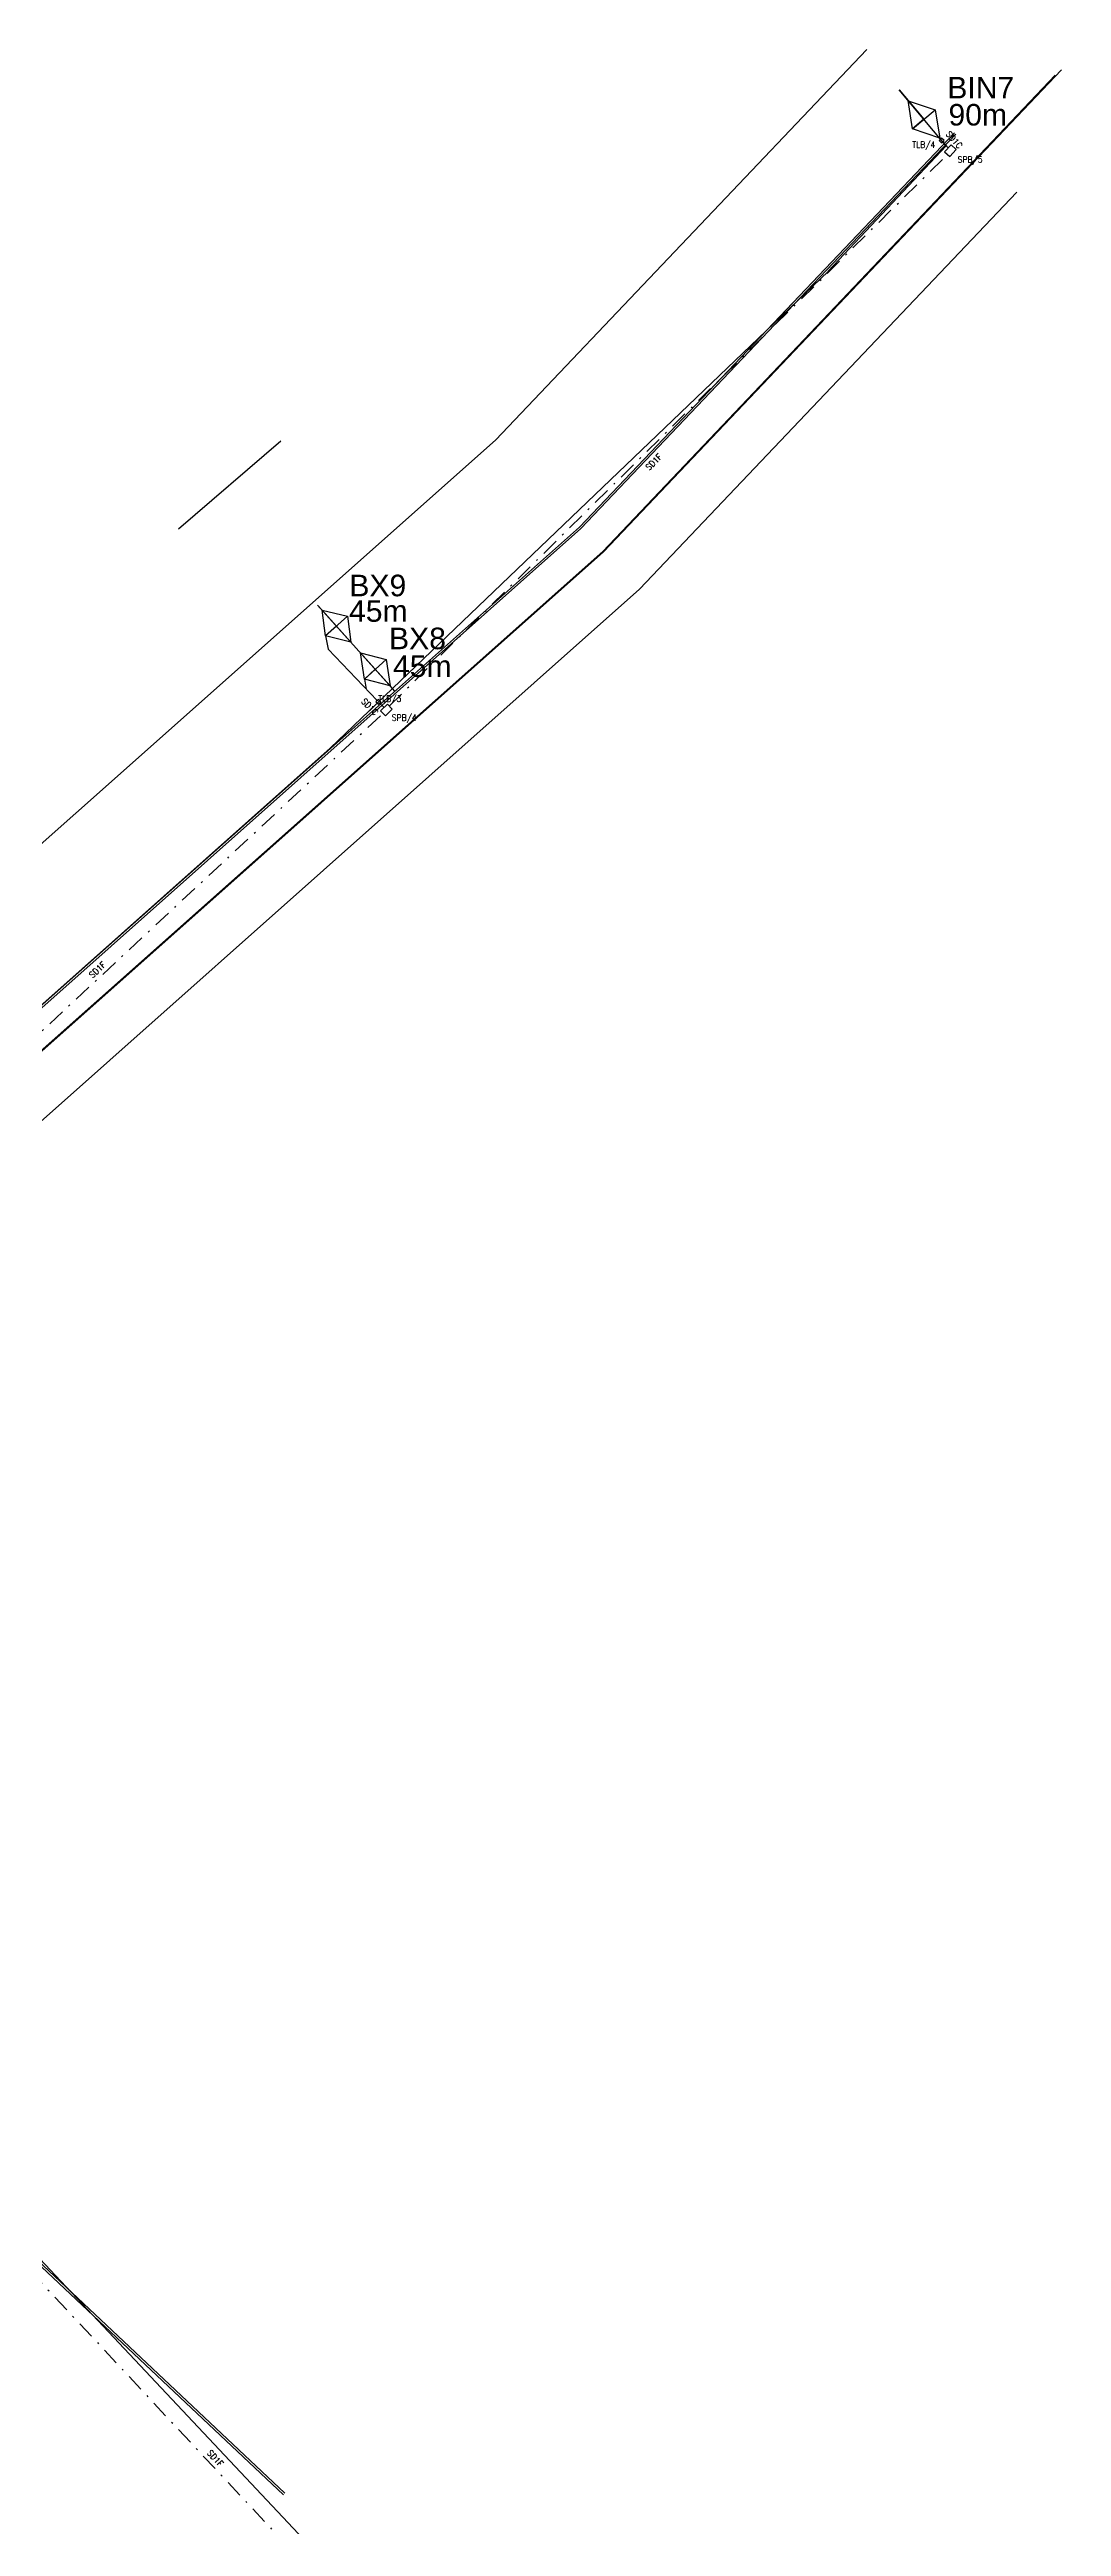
# Model space of a CAD drawing. Extents: x 437024 to 437759, y 437544 to 437864.
# Drawn here: x 437327 to 437385.7, y 437720.2 to 437863.8 of the extents above; entities that cross this region are included whole.
import ezdxf

# ---------------------------------------------------------------- set-up
doc = ezdxf.new("R2010")
doc.units = 0
doc.linetypes.add('DASHDOT1', pattern=[2, 1, -0.5, 0, -0.5])
doc.layers.get('0').update_dxf_attribs({"color": 222})
for name, color, linetype in [('00_CH-Pr_35_31_85_90-M-Dn_BUS_STOP_RdMkLinear_DF', 2, 'Continuous'), ('CH-01-M_Pr_Edging', 7, 'Continuous'), ('CH-01-M_Pr_EdgingEdge', 8, 'Continuous'), ('CH-01-M_Pr_Kerb', 2, 'Continuous'), ('CH-01-M_Pr_KerbEdge', 8, 'Continuous'), ('Construction Lines', 222, 'Continuous'), ('du-UTMCBOX', 40, 'Continuous'), ('du-UTMCDUCT-C1', 40, 'DASHDOT1'), ('du-UTMCDUCT-F1', 40, 'DASHDOT1'), ('du-UTMCTEXT', 40, 'Continuous'), ('HW-01-M_Earthworks_Tadpoles', 3, 'Continuous'), ('loops', 3, 'Continuous'), ('UTC_Proposed Loops', 3, 'Continuous')]:
    doc.layers.add(name, color=color, linetype=linetype)
doc.layers.add('Z--01-M_DesLines', color=11, linetype='Continuous', plot=False)
doc.styles.add('LCC Romans', font='romans.shx', dxfattribs={"width": 0.9})
doc.styles.get("Standard").update_dxf_attribs({"font": 'romans.shx'})

# ---------------------------------------------------------------- blocks, each defined once
blk = doc.blocks.new('SPB')
at = {"flags": 128}
blk.add_lwpolyline([(-0.275, 0.2), (-0.275, -0.2), (0.275, -0.2), (0.275, 0.2)], close=True, dxfattribs=at)
blk = doc.blocks.new('TLB')
for p, q in [((-0.1, 0.1), (-0.1, -0.1)), ((0.1, 0.1), (-0.1, 0.1)), ((0.1, -0.1), (0.1, 0.1)), ((-0.1, -0.1), (0.1, -0.1))]:
    blk.add_line(p, q)

msp = doc.modelspace()

# ---------------------------------------------------------------- linework, layer by layer
at = {"layer": '00_CH-Pr_35_31_85_90-M-Dn_BUS_STOP_RdMkLinear_DF', "flags": 128}
msp.add_lwpolyline([(437340.39, 437841.1), (437334.45, 437835.99)], dxfattribs=at)
at = {"layer": 'CH-01-M_Pr_Edging'}
msp.add_lwpolyline([(437385.65, 437862.61), (437359.1, 437834.67), (437310.13, 437791.17)], dxfattribs=at)
at = {"layer": 'CH-01-M_Pr_EdgingEdge'}
msp.add_lwpolyline([(437385.29, 437862.3), (437359.06, 437834.7), (437310.09, 437791.2)], dxfattribs=at)
at = {"layer": 'CH-01-M_Pr_Kerb'}
for points in [[(437379.44, 437858.97), (437357.71, 437836.11), (437308.8, 437792.66)], [(437340.62, 437722.13), (437323.92, 437737.84), (437300.41, 437766.13), (437297.26, 437769.91)]]:
    msp.add_lwpolyline(points, dxfattribs=at)
at = {"layer": 'CH-01-M_Pr_KerbEdge'}
for points in [[(437379.53, 437858.89), (437357.79, 437836.02), (437308.88, 437792.57)], [(437340.54, 437722.04), (437323.83, 437737.76), (437300.31, 437766.05), (437297.17, 437769.83)]]:
    msp.add_lwpolyline(points, dxfattribs=at)
at = {"layer": 'Construction Lines'}
for p, q in [((437378.93, 437858.26), (437376.24, 437861.45)), ((437376.24, 437861.45), (437376.76, 437860.84)), ((437376.76, 437860.84), (437377.67, 437859.75)), ((437377.02, 437859.2), (437378.32, 437860.3)), ((437377.67, 437859.75), (437377.02, 437859.2)), ((437372.13, 437850.95), (437378.96, 437858.22)), ((437378.85, 437858.35), (437378.59, 437858.66)), ((437343.24, 437823.3), (437372.14, 437850.95)), ((437347, 437826.6), (437342.52, 437831.59)), ((437342.52, 437831.59), (437342.78, 437831.29)), ((437342.78, 437831.29), (437344.45, 437829.44)), ((437342.98, 437829.8), (437344.25, 437830.94)), ((437343.62, 437830.37), (437342.98, 437829.8)), ((437344.45, 437829.44), (437343.62, 437830.37)), ((437346.73, 437826.9), (437344.98, 437828.84)), ((437344.98, 437828.84), (437345.86, 437827.87)), ((437345.23, 437827.3), (437346.49, 437828.44)), ((437345.86, 437827.87), (437345.23, 437827.3)), ((437347, 437826.6), (437346.73, 437826.9)), ((437347, 437826.6), (437346.73, 437826.9)), ((437313.36, 437796.71), (437343.24, 437823.3)), ((437320.31, 437742.18), (437351.21, 437709.37))]:
    msp.add_line(p, q, dxfattribs=at)
at = {"layer": 'du-UTMCDUCT-C1', "flags": 128}
for points in [[(437378.77, 437858.45), (437379.08, 437858.09)], [(437346.11, 437825.91), (437346.38, 437825.66)]]:
    msp.add_lwpolyline(points, dxfattribs=at)
at = {"layer": 'du-UTMCDUCT-F1', "flags": 128}
for points in [[(437346.67, 437825.73), (437379.04, 437857.71)], [(437314.69, 437795.87), (437346.31, 437825.31)], [(437320.12, 437741.16), (437350.26, 437708.91)]]:
    msp.add_lwpolyline(points, dxfattribs=at)
at = {"layer": 'HW-01-M_Earthworks_Tadpoles'}
msp.add_lwpolyline([(437383.06, 437855.53), (437361.18, 437832.51), (437312.12, 437788.92)], dxfattribs=at)
at = {"layer": 'loops'}
for p, q in [((437377.02, 437859.2), (437376.76, 437860.84)), ((437376.76, 437860.83), (437378.32, 437860.3)), ((437378.32, 437860.3), (437378.59, 437858.66)), ((437378.59, 437858.66), (437377.02, 437859.2)), ((437378.64, 437858.6), (437378.59, 437858.66)), ((437342.98, 437829.8), (437342.78, 437831.29)), ((437342.78, 437831.29), (437344.25, 437830.94)), ((437344.25, 437830.94), (437344.45, 437829.44)), ((437344.45, 437829.44), (437342.98, 437829.8)), ((437342.98, 437829.8), (437343.13, 437829.04)), ((437345.97, 437826.05), (437343.13, 437829.04)), ((437345.23, 437827.3), (437345.01, 437828.82)), ((437345.01, 437828.82), (437346.49, 437828.44)), ((437346.73, 437826.9), (437345.23, 437827.3)), ((437345.23, 437827.3), (437345.33, 437826.72)), ((437346.49, 437828.44), (437346.73, 437826.9))]:
    msp.add_line(p, q, dxfattribs=at)
at = {"layer": 'Z--01-M_DesLines'}
msp.add_lwpolyline([(437374.36, 437863.8), (437352.84, 437841.14), (437304.15, 437797.9)], dxfattribs=at)

# ---------------------------------------------------------------- block references
at = {"layer": 'du-UTMCBOX', "color": 4}
for name, p, rotation in [('TLB', (437378.7, 437858.52), 314.7352298326579), ('SPB', (437346.51, 437825.51), 44.7024561568826)]:
    msp.add_blockref(name, p, dxfattribs=dict(at, rotation=rotation))
at = {"layer": 'du-UTMCBOX', "color": 5, "rotation": 46.94874971976044}
msp.add_blockref('SPB', (437379.21, 437857.93), dxfattribs=at)
at = {"layer": 'du-UTMCBOX', "color": 3, "rotation": 43.73898862370984}
msp.add_blockref('TLB', (437346.04, 437825.98), dxfattribs=at)

# ---------------------------------------------------------------- texts
at = {"layer": 'du-UTMCTEXT', "style": 'LCC Romans', "width": 0.9}
for s, rotation, p in [('SD1C', 311.3618, (437378.92, 437858.87)), ('SD1F', 44.7759, (437361.75, 437839.37)), ('SD1C', 314.9392, (437345.02, 437825.97)), ('SD1F', 42.7549, (437329.47, 437809.94)), ('SD1F', 313.0541, (437336.08, 437724.43))]:
    msp.add_text(s, height=0.36, rotation=rotation, dxfattribs=at).set_placement(p)
for s, p in [('TLB/4', (437377, 437858.1)), ('SPB/5', (437379.63, 437857.24)), ('TLB/3', (437346.04, 437825.98)), ('SPB/4', (437346.82, 437824.88))]:
    msp.add_text(s, height=0.36, dxfattribs=at).set_placement(p)
at = {"layer": 'UTC_Proposed Loops', "color": 1, "char_height": 1.25, "attachment_point": 1}
for s, insert in [('{\\fArial|b0|i0|c0|p34;BIN7}', (437379.03, 437862.21)), ('{\\fArial|b0|i0|c0|p34;90m}', (437379.1, 437860.64)), ('{\\fArial|b0|i0|c0|p34;BX9}', (437344.36, 437833.35)), ('{\\fArial|b0|i0|c0|p34;45m}', (437344.34, 437831.87)), ('{\\fArial|b0|i0|c0|p34;BX8}', (437346.66, 437830.28)), ('{\\fArial|b0|i0|c0|p34;45m}', (437346.89, 437828.67))]:
    msp.add_mtext_dynamic_manual_height_columns(s, width=1.9782, gutter_width=1.8, heights=[0], dxfattribs=dict(at, insert=insert))

doc.saveas('drawing.dxf')
